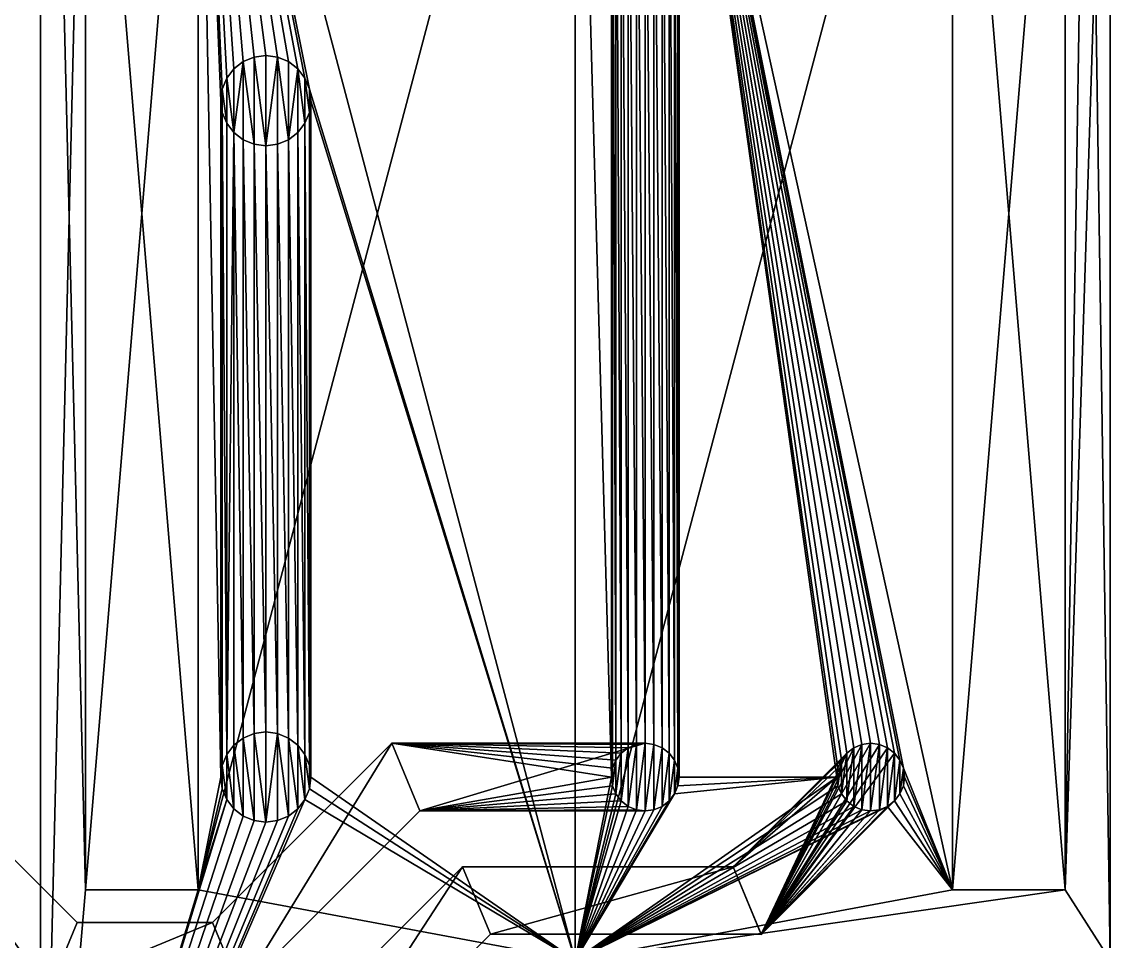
# Model space of a CAD drawing. Extents: x -35 to 47, y -20 to 85.
# Drawn here: x -0.82 to 47.45, y 0.84 to 41.63 of the extents above; entities that cross this region are included whole.
import ezdxf

# ---------------------------------------------------------------- set-up
doc = ezdxf.new("R2010")
doc.units = 0
doc.header["$MEASUREMENT"] = 0
doc.layers.add('STL2DXF', color=7, linetype='Continuous')

msp = doc.modelspace()

# ---------------------------------------------------------------- linework, layer by layer
at = {"layer": 'STL2DXF'}
for points in [[(0, 85.25), (0, -20), (-30, 85.25)], [(-30, 85.25), (0, -20), (-30, -20)], [(0, -20, 5), (0, 85.25, 5), (-15.013, 69.588, 5)], [(0, -20, 5), (2, 3.125, 5), (0, 85.25, 5)], [(2, 63.125, 5), (0, 85.25, 5), (2, 3.125, 5)], [(2, 63.125), (0, -20), (0, 85.25)], [(0, -20, 5), (-15.013, 69.588, 5), (-10.965, 32.081, 5)], [(23.725, 0, 5), (23.725, 66.25, 5), (7, 63.125, 5)], [(23.725, 66.25), (23.725, 0), (7, 3.125)], [(7, 63.125), (23.725, 66.25), (7, 3.125)], [(23.725, 0, 5), (25.325, 8.125, 5), (23.725, 66.25, 5)], [(25.325, 58.125, 5), (23.725, 66.25, 5), (25.325, 8.125, 5)], [(23.725, 66.25), (40.45, 63.125), (23.725, 0)], [(47.45, 0, 5), (46.45, 66.25, 5), (45.45, 3.125, 5)], [(46.45, 66.25, 5), (45.45, 63.125, 5), (45.45, 3.125, 5)], [(45.45, 63.125), (46.45, 66.25), (45.45, 3.125)], [(47.45, 65.25), (45.45, 3.125), (46.45, 66.25)], [(46.45, 66.25, 5), (47.45, 0, 5), (47.45, 65.25, 5)], [(47.45, 0), (45.45, 3.125), (47.45, 65.25)], [(47.45, 65.25), (47.45, 0, 5), (47.45, 0)], [(47.45, 0, 5), (47.45, 65.25), (47.45, 65.25, 5)], [(2, 3.125), (0, -20), (2, 63.125)], [(2, 63.125, 5), (7, 3.125, 5), (7, 63.125, 5)], [(7, 3.125, 5), (2, 63.125, 5), (2, 3.125, 5)], [(2, 3.125), (7, 63.125), (7, 3.125)], [(7, 63.125), (2, 3.125), (2, 63.125)], [(2, 63.125, 5), (2, 3.125), (2, 3.125, 5)], [(2, 3.125), (2, 63.125, 5), (2, 63.125)], [(2, 3.125), (2, 63.125, 5), (2, 3.125, 5)], [(2, 63.125, 5), (2, 3.125), (2, 63.125)], [(7, 63.125), (7, 3.125, 5), (7, 3.125)], [(7, 3.125, 5), (7, 63.125), (7, 63.125, 5)], [(7, 63.125, 5), (7, 3.125), (7, 3.125, 5)], [(7, 3.125), (7, 63.125, 5), (7, 63.125)], [(7, 3.125, 5), (8, 8.125, 5), (7, 63.125, 5)], [(23.725, 0, 5), (7, 63.125, 5), (11.932, 38.643, 5)], [(11.932, 38.643, 5), (7, 63.125, 5), (11.732, 39.125, 5)], [(11.732, 39.125, 5), (7, 63.125, 5), (11.414, 39.539, 5)], [(11.414, 39.539, 5), (7, 63.125, 5), (11, 39.857, 5)], [(11, 39.857, 5), (7, 63.125, 5), (10.518, 40.057, 5)], [(10.518, 40.057, 5), (7, 63.125, 5), (10, 40.125, 5)], [(10, 40.125, 5), (7, 63.125, 5), (9.482, 40.057, 5)], [(9.482, 40.057, 5), (7, 63.125, 5), (9, 39.857, 5)], [(9, 39.857, 5), (7, 63.125, 5), (8.586, 39.539, 5)], [(8.586, 39.539, 5), (7, 63.125, 5), (8.268, 39.125, 5)], [(8.268, 39.125, 5), (7, 63.125, 5), (8.068, 38.643, 5)], [(8.068, 38.643, 5), (7, 63.125, 5), (8, 38.125, 5)], [(8, 38.125, 5), (7, 63.125, 5), (8, 8.125, 5)], [(40.45, 3.125), (23.725, 0), (40.45, 63.125)], [(40.45, 63.125, 5), (28.274, 58.513, 5), (40.45, 3.125, 5)], [(40.45, 63.125, 5), (45.45, 3.125, 5), (45.45, 63.125, 5)], [(45.45, 3.125, 5), (40.45, 63.125, 5), (40.45, 3.125, 5)], [(40.45, 3.125), (45.45, 63.125), (45.45, 3.125)], [(45.45, 63.125), (40.45, 3.125), (40.45, 63.125)], [(40.45, 63.125, 5), (40.45, 3.125), (40.45, 3.125, 5)], [(40.45, 3.125), (40.45, 63.125, 5), (40.45, 63.125)], [(40.45, 3.125), (40.45, 63.125, 5), (40.45, 3.125, 5)], [(40.45, 63.125, 5), (40.45, 3.125), (40.45, 63.125)], [(45.45, 63.125), (45.45, 3.125, 5), (45.45, 3.125)], [(45.45, 3.125, 5), (45.45, 63.125), (45.45, 63.125, 5)], [(45.45, 63.125, 5), (45.45, 3.125), (45.45, 3.125, 5)], [(45.45, 3.125), (45.45, 63.125, 5), (45.45, 63.125)], [(40.45, 3.125, 5), (28.274, 58.513, 5), (38.274, 8.513, 5)], [(38.274, 8.513, 5), (28.274, 58.513, 5), (38.124, 8.875, 5)], [(38.124, 8.875, 5), (28.274, 58.513, 5), (37.886, 9.186, 5)], [(37.886, 9.186, 5), (28.274, 58.513, 5), (37.575, 9.424, 5)], [(37.575, 9.424, 5), (28.274, 58.513, 5), (37.213, 9.574, 5)], [(37.213, 9.574, 5), (28.274, 58.513, 5), (36.825, 9.625, 5)], [(36.825, 9.625, 5), (28.274, 58.513, 5), (36.437, 9.574, 5)], [(36.437, 9.574, 5), (28.274, 58.513, 5), (36.075, 9.424, 5)], [(36.075, 9.424, 5), (28.274, 58.513, 5), (35.764, 9.186, 5)], [(35.764, 9.186, 5), (28.274, 58.513, 5), (35.526, 8.875, 5)], [(35.526, 8.875, 5), (28.274, 58.513, 5), (35.376, 8.513, 5)], [(35.376, 8.513, 5), (28.274, 58.513, 5), (35.325, 8.125, 5)], [(35.325, 8.125, 5), (28.274, 58.513, 5), (28.325, 58.125, 5)], [(25.376, 8.513, 5), (25.376, 57.737, 5), (25.325, 58.125, 5)], [(25.376, 8.513, 5), (25.325, 58.125, 5), (25.325, 8.125, 5)], [(28.274, 57.737, 5), (28.325, 8.125, 5), (28.325, 58.125, 5)], [(28.325, 8.125, 5), (35.325, 8.125, 5), (28.325, 58.125, 5)], [(25.526, 8.875, 5), (25.526, 57.375, 5), (25.376, 57.737, 5)], [(25.526, 8.875, 5), (25.376, 57.737, 5), (25.376, 8.513, 5)], [(28.274, 8.513, 5), (28.274, 57.737, 5), (28.124, 57.375, 5)], [(28.325, 8.125, 5), (28.274, 57.737, 5), (28.274, 8.513, 5)], [(25.764, 9.186, 5), (25.764, 57.064, 5), (25.526, 57.375, 5)], [(25.764, 9.186, 5), (25.526, 57.375, 5), (25.526, 8.875, 5)], [(26.075, 9.424, 5), (26.075, 56.826, 5), (25.764, 57.064, 5)], [(26.075, 9.424, 5), (25.764, 57.064, 5), (25.764, 9.186, 5)], [(27.886, 9.186, 5), (27.886, 57.064, 5), (27.575, 56.826, 5)], [(28.124, 8.875, 5), (28.124, 57.375, 5), (27.886, 57.064, 5)], [(28.124, 8.875, 5), (27.886, 57.064, 5), (27.886, 9.186, 5)], [(28.274, 8.513, 5), (28.124, 57.375, 5), (28.124, 8.875, 5)], [(26.437, 9.574, 5), (26.437, 56.676, 5), (26.075, 56.826, 5)], [(26.437, 9.574, 5), (26.075, 56.826, 5), (26.075, 9.424, 5)], [(26.825, 9.625, 5), (26.825, 56.625, 5), (26.437, 56.676, 5)], [(26.825, 9.625, 5), (26.437, 56.676, 5), (26.437, 9.574, 5)], [(27.213, 9.574, 5), (27.213, 56.676, 5), (26.825, 56.625, 5)], [(27.213, 9.574, 5), (26.825, 56.625, 5), (26.825, 9.625, 5)], [(27.575, 9.424, 5), (27.575, 56.826, 5), (27.213, 56.676, 5)], [(27.575, 9.424, 5), (27.213, 56.676, 5), (27.213, 9.574, 5)], [(27.886, 9.186, 5), (27.575, 56.826, 5), (27.575, 9.424, 5)], [(10, 36.125, 3), (10, 40.125, 3), (9.482, 40.057, 3)], [(9.482, 40.057, 3), (10, 40.125, 5), (9.482, 40.057, 5)], [(10, 40.125, 5), (9.482, 40.057, 3), (10, 40.125, 3)], [(10, 36.125, 3), (10.518, 40.057, 3), (10, 40.125, 3)], [(10, 40.125, 3), (10.518, 40.057, 5), (10, 40.125, 5)], [(10.518, 40.057, 5), (10, 40.125, 3), (10.518, 40.057, 3)], [(9, 36.393, 3), (9, 39.857, 3), (8.586, 36.711, 3)], [(8.586, 36.711, 3), (9, 39.857, 3), (8.586, 39.539, 3)], [(8.586, 39.539, 3), (9, 39.857, 5), (8.586, 39.539, 5)], [(9, 39.857, 5), (8.586, 39.539, 3), (9, 39.857, 3)], [(9.482, 36.193, 3), (9.482, 40.057, 3), (9, 39.857, 3)], [(9, 39.857, 3), (9.482, 40.057, 5), (9, 39.857, 5)], [(9.482, 40.057, 5), (9, 39.857, 3), (9.482, 40.057, 3)], [(9.482, 36.193, 3), (9, 39.857, 3), (9, 36.393, 3)], [(10, 36.125, 3), (9.482, 40.057, 3), (9.482, 36.193, 3)], [(10.518, 36.193, 3), (10.518, 40.057, 3), (10, 36.125, 3)], [(11, 36.393, 3), (11, 39.857, 3), (10.518, 40.057, 3)], [(11, 36.393, 3), (10.518, 40.057, 3), (10.518, 36.193, 3)], [(10.518, 40.057, 3), (11, 39.857, 5), (10.518, 40.057, 5)], [(11, 39.857, 5), (10.518, 40.057, 3), (11, 39.857, 3)], [(11, 36.393, 3), (11.414, 39.539, 3), (11, 39.857, 3)], [(11, 39.857, 3), (11.414, 39.539, 5), (11, 39.857, 5)], [(11.414, 39.539, 5), (11, 39.857, 3), (11.414, 39.539, 3)], [(8.268, 37.125, 3), (8.268, 39.125, 3), (8.068, 38.643, 3)], [(8.268, 39.125, 3), (8.068, 38.643, 5), (8.068, 38.643, 3)], [(8.068, 38.643, 5), (8.268, 39.125, 3), (8.268, 39.125, 5)], [(8.586, 36.711, 3), (8.586, 39.539, 3), (8.268, 39.125, 3)], [(8.586, 39.539, 3), (8.268, 39.125, 5), (8.268, 39.125, 3)], [(8.268, 39.125, 5), (8.586, 39.539, 3), (8.586, 39.539, 5)], [(8.586, 36.711, 3), (8.268, 39.125, 3), (8.268, 37.125, 3)], [(11.414, 36.711, 3), (11.414, 39.539, 3), (11, 36.393, 3)], [(11.732, 37.125, 3), (11.732, 39.125, 3), (11.414, 39.539, 3)], [(11.732, 37.125, 3), (11.414, 39.539, 3), (11.414, 36.711, 3)], [(11.414, 39.539, 5), (11.732, 39.125, 3), (11.732, 39.125, 5)], [(11.732, 39.125, 3), (11.414, 39.539, 5), (11.414, 39.539, 3)], [(11.932, 37.607, 3), (11.932, 38.643, 3), (11.732, 39.125, 3)], [(11.932, 37.607, 3), (11.732, 39.125, 3), (11.732, 37.125, 3)], [(11.732, 39.125, 5), (11.932, 38.643, 3), (11.932, 38.643, 5)], [(11.932, 38.643, 3), (11.732, 39.125, 5), (11.732, 39.125, 3)], [(8.068, 37.607, 3), (8.068, 38.643, 3), (8, 38.125, 3)], [(8.068, 38.643, 3), (8, 38.125, 5), (8, 38.125, 3)], [(8, 38.125, 5), (8.068, 38.643, 3), (8.068, 38.643, 5)], [(8.268, 37.125, 3), (8.068, 38.643, 3), (8.068, 37.607, 3)], [(11.932, 38.643, 3), (11.932, 37.607, 3), (12, 38.125, 3)], [(11.932, 38.643, 5), (12, 38.125, 3), (12, 38.125, 5)], [(12, 38.125, 3), (11.932, 38.643, 5), (11.932, 38.643, 3)], [(23.725, 0, 5), (11.932, 38.643, 5), (12, 38.125, 5)], [(8, 38.125, 3), (8.068, 37.607, 5), (8.068, 37.607, 3)], [(8.068, 37.607, 5), (8, 38.125, 3), (8, 38.125, 5)], [(8.068, 8.643, 5), (8.068, 37.607, 5), (8, 38.125, 5)], [(8.068, 8.643, 5), (8, 38.125, 5), (8, 8.125, 5)], [(12, 38.125, 5), (11.932, 37.607, 3), (11.932, 37.607, 5)], [(11.932, 37.607, 3), (12, 38.125, 5), (12, 38.125, 3)], [(11.932, 37.607, 5), (12, 8.125, 5), (12, 38.125, 5)], [(12, 8.125, 5), (23.725, 0, 5), (12, 38.125, 5)], [(8.068, 37.607, 3), (8.268, 37.125, 5), (8.268, 37.125, 3)], [(8.268, 37.125, 5), (8.068, 37.607, 3), (8.068, 37.607, 5)], [(8.268, 9.125, 5), (8.268, 37.125, 5), (8.068, 37.607, 5)], [(8.268, 9.125, 5), (8.068, 37.607, 5), (8.068, 8.643, 5)], [(11.932, 37.607, 5), (11.732, 37.125, 3), (11.732, 37.125, 5)], [(11.732, 37.125, 3), (11.932, 37.607, 5), (11.932, 37.607, 3)], [(11.932, 8.643, 5), (11.932, 37.607, 5), (11.732, 37.125, 5)], [(12, 8.125, 5), (11.932, 37.607, 5), (11.932, 8.643, 5)], [(8.268, 37.125, 3), (8.586, 36.711, 5), (8.586, 36.711, 3)], [(8.586, 36.711, 5), (8.268, 37.125, 3), (8.268, 37.125, 5)], [(8.268, 9.125, 5), (8.586, 36.711, 5), (8.268, 37.125, 5)], [(8.586, 9.539, 5), (8.586, 36.711, 5), (8.268, 9.125, 5)], [(9, 36.393, 3), (8.586, 36.711, 5), (9, 36.393, 5)], [(8.586, 36.711, 5), (9, 36.393, 3), (8.586, 36.711, 3)], [(9, 9.857, 5), (9, 36.393, 5), (8.586, 36.711, 5)], [(9, 9.857, 5), (8.586, 36.711, 5), (8.586, 9.539, 5)], [(11.414, 36.711, 3), (11, 36.393, 5), (11.414, 36.711, 5)], [(11, 36.393, 5), (11.414, 36.711, 3), (11, 36.393, 3)], [(11.414, 9.539, 5), (11.414, 36.711, 5), (11, 36.393, 5)], [(11.732, 37.125, 5), (11.414, 36.711, 3), (11.414, 36.711, 5)], [(11.414, 36.711, 3), (11.732, 37.125, 5), (11.732, 37.125, 3)], [(11.732, 9.125, 5), (11.732, 37.125, 5), (11.414, 36.711, 5)], [(11.732, 9.125, 5), (11.414, 36.711, 5), (11.414, 9.539, 5)], [(11.932, 8.643, 5), (11.732, 37.125, 5), (11.732, 9.125, 5)], [(9.482, 36.193, 3), (9, 36.393, 5), (9.482, 36.193, 5)], [(9, 36.393, 5), (9.482, 36.193, 3), (9, 36.393, 3)], [(9.482, 10.057, 5), (9.482, 36.193, 5), (9, 36.393, 5)], [(9.482, 10.057, 5), (9, 36.393, 5), (9, 9.857, 5)], [(11, 36.393, 3), (10.518, 36.193, 5), (11, 36.393, 5)], [(10.518, 36.193, 5), (11, 36.393, 3), (10.518, 36.193, 3)], [(11, 9.857, 5), (11, 36.393, 5), (10.518, 36.193, 5)], [(11.414, 9.539, 5), (11, 36.393, 5), (11, 9.857, 5)], [(10, 36.125, 3), (9.482, 36.193, 5), (10, 36.125, 5)], [(9.482, 36.193, 5), (10, 36.125, 3), (9.482, 36.193, 3)], [(10, 10.125, 5), (10, 36.125, 5), (9.482, 36.193, 5)], [(10, 10.125, 5), (9.482, 36.193, 5), (9.482, 10.057, 5)], [(10.518, 36.193, 3), (10, 36.125, 5), (10.518, 36.193, 5)], [(10, 36.125, 5), (10.518, 36.193, 3), (10, 36.125, 3)], [(10.518, 10.057, 5), (10.518, 36.193, 5), (10, 36.125, 5)], [(10.518, 10.057, 5), (10, 36.125, 5), (10, 10.125, 5)], [(11, 9.857, 5), (10.518, 36.193, 5), (10.518, 10.057, 5)], [(-13.464, -2.3, 5), (0, -20, 5), (-10.965, 32.081, 5)], [(-10.965, 14.272, 1), (0.39, -1.325, 1), (-13.965, 13.03, 1)], [(-10.965, 14.272, 4), (0.39, -1.325, 4), (-13.965, 13.03, 4)], [(-10.965, 14.272, 4), (0.39, -1.325, 4), (-13.965, 13.03, 4)], [(-10.965, 14.272, 1), (0.39, -1.325, 1), (-13.965, 13.03, 1)], [(1.633, 1.675, 1), (0.39, -1.325, 1), (-10.965, 14.272, 1)], [(1.633, 1.675, 1), (-10.965, 14.272, 4), (1.633, 1.675, 4)], [(-10.965, 14.272, 4), (1.633, 1.675, 1), (-10.965, 14.272, 1)], [(1.633, 1.675, 4), (0.39, -1.325, 4), (-10.965, 14.272, 4)], [(-10.965, 14.272, 1), (1.633, 1.675, 4), (-10.965, 14.272, 4)], [(1.633, 1.675, 4), (-10.965, 14.272, 1), (1.633, 1.675, 1)], [(1.633, 1.675, 4), (0.39, -1.325, 4), (-10.965, 14.272, 4)], [(1.633, 1.675, 1), (0.39, -1.325, 1), (-10.965, 14.272, 1)], [(-13.965, 13.03, 1), (0.39, -1.325, 4), (-13.965, 13.03, 4)], [(0.39, -1.325, 4), (-13.965, 13.03, 1), (0.39, -1.325, 1)], [(0.39, -1.325, 1), (-13.965, 13.03, 4), (0.39, -1.325, 4)], [(-13.965, 13.03, 4), (0.39, -1.325, 1), (-13.965, 13.03, 1)], [(9, 6.393, 3), (9, 9.857, 3), (8.586, 9.539, 3)], [(8.586, 9.539, 3), (9, 9.857, 5), (8.586, 9.539, 5)], [(9, 9.857, 5), (8.586, 9.539, 3), (9, 9.857, 3)], [(9.482, 6.193, 3), (9.482, 10.057, 3), (9, 9.857, 3)], [(9, 9.857, 3), (9.482, 10.057, 5), (9, 9.857, 5)], [(9.482, 10.057, 5), (9, 9.857, 3), (9.482, 10.057, 3)], [(9.482, 6.193, 3), (9, 9.857, 3), (9, 6.393, 3)], [(10, 6.125, 3), (10, 10.125, 3), (9.482, 10.057, 3)], [(9.482, 10.057, 3), (10, 10.125, 5), (9.482, 10.057, 5)], [(10, 10.125, 5), (9.482, 10.057, 3), (10, 10.125, 3)], [(10, 6.125, 3), (9.482, 10.057, 3), (9.482, 6.193, 3)], [(10, 6.125, 3), (10.518, 10.057, 3), (10, 10.125, 3)], [(10, 10.125, 3), (10.518, 10.057, 5), (10, 10.125, 5)], [(10.518, 10.057, 5), (10, 10.125, 3), (10.518, 10.057, 3)], [(10.518, 6.193, 3), (10.518, 10.057, 3), (10, 6.125, 3)], [(11, 6.393, 3), (11, 9.857, 3), (10.518, 10.057, 3)], [(11, 6.393, 3), (10.518, 10.057, 3), (10.518, 6.193, 3)], [(10.518, 10.057, 3), (11, 9.857, 5), (10.518, 10.057, 5)], [(11, 9.857, 5), (10.518, 10.057, 3), (11, 9.857, 3)], [(11.414, 6.711, 3), (11.414, 9.539, 3), (11, 9.857, 3)], [(11.414, 6.711, 3), (11, 9.857, 3), (11, 6.393, 3)], [(11, 9.857, 3), (11.414, 9.539, 5), (11, 9.857, 5)], [(11.414, 9.539, 5), (11, 9.857, 3), (11.414, 9.539, 3)], [(15.582, 9.625, 1), (8.875, -1.325, 1), (7.633, 1.675, 1)], [(15.582, 9.625, 4), (7.633, 1.675, 1), (7.633, 1.675, 4)], [(7.633, 1.675, 1), (15.582, 9.625, 4), (15.582, 9.625, 1)], [(15.582, 9.625, 4), (8.875, -1.325, 4), (7.633, 1.675, 4)], [(7.633, 1.675, 1), (15.582, 9.625, 4), (7.633, 1.675, 4)], [(15.582, 9.625, 4), (7.633, 1.675, 1), (15.582, 9.625, 1)], [(15.582, 9.625, 4), (8.875, -1.325, 4), (7.633, 1.675, 4)], [(15.582, 9.625, 1), (8.875, -1.325, 1), (7.633, 1.675, 1)], [(8.586, 6.711, 3), (8.586, 9.539, 3), (8.268, 9.125, 3)], [(8.586, 9.539, 3), (8.268, 9.125, 5), (8.268, 9.125, 3)], [(8.268, 9.125, 5), (8.586, 9.539, 3), (8.586, 9.539, 5)], [(9, 6.393, 3), (8.586, 9.539, 3), (8.586, 6.711, 3)], [(15.582, 9.625, 1), (16.825, 6.625, 1), (8.875, -1.325, 1)], [(15.582, 9.625, 4), (16.825, 6.625, 4), (8.875, -1.325, 4)], [(15.582, 9.625, 4), (16.825, 6.625, 4), (8.875, -1.325, 4)], [(15.582, 9.625, 1), (16.825, 6.625, 1), (8.875, -1.325, 1)], [(11.732, 7.125, 3), (11.732, 9.125, 3), (11.414, 9.539, 3)], [(11.732, 7.125, 3), (11.414, 9.539, 3), (11.414, 6.711, 3)], [(11.414, 9.539, 5), (11.732, 9.125, 3), (11.732, 9.125, 5)], [(11.732, 9.125, 3), (11.414, 9.539, 5), (11.414, 9.539, 3)], [(26.825, 9.625, 1), (16.825, 6.625, 1), (15.582, 9.625, 1)], [(26.825, 9.625, 1), (15.582, 9.625, 4), (26.825, 9.625, 4)], [(15.582, 9.625, 4), (26.825, 9.625, 1), (15.582, 9.625, 1)], [(26.437, 9.574, 4), (15.582, 9.625, 4), (26.825, 9.625, 4)], [(15.582, 9.625, 4), (26.437, 9.574, 4), (26.075, 9.424, 4)], [(15.582, 9.625, 4), (26.075, 9.424, 4), (25.764, 9.186, 4)], [(15.582, 9.625, 4), (25.764, 9.186, 4), (25.526, 8.875, 4)], [(15.582, 9.625, 4), (25.526, 8.875, 4), (25.376, 8.513, 4)], [(15.582, 9.625, 4), (25.376, 8.513, 4), (25.325, 8.125, 4)], [(15.582, 9.625, 4), (25.325, 8.125, 4), (16.825, 6.625, 4)], [(15.582, 9.625, 4), (26.825, 9.625, 1), (26.825, 9.625, 4)], [(26.825, 9.625, 1), (15.582, 9.625, 4), (15.582, 9.625, 1)], [(26.437, 9.574, 4), (15.582, 9.625, 4), (26.825, 9.625, 4)], [(15.582, 9.625, 4), (26.437, 9.574, 4), (26.075, 9.424, 4)], [(15.582, 9.625, 4), (26.075, 9.424, 4), (25.764, 9.186, 4)], [(15.582, 9.625, 4), (25.764, 9.186, 4), (25.526, 8.875, 4)], [(15.582, 9.625, 4), (25.526, 8.875, 4), (25.376, 8.513, 4)], [(15.582, 9.625, 4), (25.376, 8.513, 4), (25.325, 8.125, 4)], [(15.582, 9.625, 4), (25.325, 8.125, 4), (16.825, 6.625, 4)], [(26.825, 9.625, 1), (16.825, 6.625, 1), (15.582, 9.625, 1)], [(26.825, 9.625, 1), (26.825, 6.625, 1), (16.825, 6.625, 1)], [(26.825, 9.625, 1), (26.825, 6.625, 1), (16.825, 6.625, 1)], [(25.764, 9.186, 5), (25.764, 7.064, 5), (25.526, 7.375, 5)], [(25.764, 9.186, 5), (25.526, 7.375, 5), (25.526, 8.875, 5)], [(25.764, 9.186, 5), (25.526, 8.875, 4), (25.526, 8.875, 5)], [(25.526, 8.875, 4), (25.764, 9.186, 5), (25.764, 9.186, 4)], [(25.764, 9.186, 4), (25.526, 8.875, 5), (25.526, 8.875, 4)], [(25.526, 8.875, 5), (25.764, 9.186, 4), (25.764, 9.186, 5)], [(26.075, 9.424, 5), (26.075, 6.826, 5), (25.764, 7.064, 5)], [(26.075, 9.424, 5), (25.764, 7.064, 5), (25.764, 9.186, 5)], [(26.075, 9.424, 4), (25.764, 9.186, 5), (26.075, 9.424, 5)], [(25.764, 9.186, 5), (26.075, 9.424, 4), (25.764, 9.186, 4)], [(25.764, 9.186, 4), (26.075, 9.424, 5), (25.764, 9.186, 5)], [(26.075, 9.424, 5), (25.764, 9.186, 4), (26.075, 9.424, 4)], [(26.437, 9.574, 5), (26.437, 6.676, 5), (26.075, 6.826, 5)], [(26.437, 9.574, 5), (26.075, 6.826, 5), (26.075, 9.424, 5)], [(26.437, 9.574, 4), (26.075, 9.424, 5), (26.437, 9.574, 5)], [(26.075, 9.424, 5), (26.437, 9.574, 4), (26.075, 9.424, 4)], [(26.075, 9.424, 4), (26.437, 9.574, 5), (26.075, 9.424, 5)], [(26.437, 9.574, 5), (26.075, 9.424, 4), (26.437, 9.574, 4)], [(26.825, 9.625, 5), (26.825, 6.625, 5), (26.437, 6.676, 5)], [(26.825, 9.625, 5), (26.437, 6.676, 5), (26.437, 9.574, 5)], [(26.825, 9.625, 5), (26.437, 9.574, 4), (26.437, 9.574, 5)], [(26.437, 9.574, 4), (26.825, 9.625, 5), (26.825, 9.625, 4)], [(26.437, 9.574, 4), (26.825, 9.625, 5), (26.437, 9.574, 5)], [(26.825, 9.625, 5), (26.437, 9.574, 4), (26.825, 9.625, 4)], [(27.213, 9.574, 5), (26.825, 6.625, 5), (26.825, 9.625, 5)], [(27.213, 9.574, 1), (26.825, 6.625, 1), (26.825, 9.625, 1)], [(27.213, 9.574, 1), (26.825, 9.625, 5), (27.213, 9.574, 5)], [(26.825, 9.625, 5), (27.213, 9.574, 1), (26.825, 9.625, 4)], [(26.825, 9.625, 4), (27.213, 9.574, 1), (26.825, 9.625, 1)], [(26.825, 9.625, 4), (27.213, 9.574, 5), (26.825, 9.625, 5)], [(27.213, 9.574, 5), (26.825, 9.625, 4), (27.213, 9.574, 1)], [(27.213, 9.574, 1), (26.825, 9.625, 4), (26.825, 9.625, 1)], [(27.213, 9.574, 1), (26.825, 6.625, 1), (26.825, 9.625, 1)], [(27.213, 9.574, 5), (27.213, 6.676, 5), (26.825, 6.625, 5)], [(27.213, 9.574, 1), (27.213, 6.676, 1), (26.825, 6.625, 1)], [(27.213, 9.574, 1), (27.213, 6.676, 1), (26.825, 6.625, 1)], [(27.575, 9.424, 5), (27.213, 6.676, 5), (27.213, 9.574, 5)], [(27.575, 9.424, 1), (27.213, 6.676, 1), (27.213, 9.574, 1)], [(27.575, 9.424, 5), (27.213, 9.574, 1), (27.213, 9.574, 5)], [(27.213, 9.574, 1), (27.575, 9.424, 5), (27.575, 9.424, 1)], [(27.213, 9.574, 1), (27.575, 9.424, 5), (27.213, 9.574, 5)], [(27.575, 9.424, 5), (27.213, 9.574, 1), (27.575, 9.424, 1)], [(27.575, 9.424, 1), (27.213, 6.676, 1), (27.213, 9.574, 1)], [(27.575, 9.424, 5), (27.575, 6.826, 5), (27.213, 6.676, 5)], [(27.575, 9.424, 1), (27.575, 6.826, 1), (27.213, 6.676, 1)], [(27.575, 9.424, 1), (27.575, 6.826, 1), (27.213, 6.676, 1)], [(27.886, 9.186, 5), (27.575, 6.826, 5), (27.575, 9.424, 5)], [(27.886, 9.186, 1), (27.575, 6.826, 1), (27.575, 9.424, 1)], [(27.886, 9.186, 1), (27.575, 9.424, 5), (27.886, 9.186, 5)], [(27.575, 9.424, 5), (27.886, 9.186, 1), (27.575, 9.424, 1)], [(27.575, 9.424, 1), (27.886, 9.186, 5), (27.575, 9.424, 5)], [(27.886, 9.186, 5), (27.575, 9.424, 1), (27.886, 9.186, 1)], [(27.886, 9.186, 1), (27.575, 6.826, 1), (27.575, 9.424, 1)], [(27.886, 9.186, 5), (27.886, 7.064, 5), (27.575, 6.826, 5)], [(27.886, 9.186, 1), (27.886, 7.064, 1), (27.575, 6.826, 1)], [(27.886, 9.186, 1), (27.886, 7.064, 1), (27.575, 6.826, 1)], [(28.124, 8.875, 5), (27.886, 7.064, 5), (27.886, 9.186, 5)], [(28.124, 8.875, 1), (27.886, 7.064, 1), (27.886, 9.186, 1)], [(27.886, 9.186, 1), (28.124, 8.875, 5), (28.124, 8.875, 1)], [(28.124, 8.875, 5), (27.886, 9.186, 1), (27.886, 9.186, 5)], [(28.124, 8.875, 5), (27.886, 9.186, 1), (28.124, 8.875, 1)], [(27.886, 9.186, 1), (28.124, 8.875, 5), (27.886, 9.186, 5)], [(28.124, 8.875, 1), (27.886, 7.064, 1), (27.886, 9.186, 1)], [(35.764, 9.186, 4), (30.729, 4.15, 1), (30.729, 4.15, 4)], [(30.729, 4.15, 1), (35.764, 9.186, 4), (35.764, 9.186, 1)], [(30.729, 4.15, 4), (35.526, 8.875, 4), (35.764, 9.186, 4)], [(35.764, 9.186, 1), (31.966, 1.145, 1), (30.729, 4.15, 1)], [(30.729, 4.15, 1), (35.764, 9.186, 4), (30.729, 4.15, 4)], [(35.764, 9.186, 4), (30.729, 4.15, 1), (35.764, 9.186, 1)], [(35.764, 9.186, 1), (31.966, 1.145, 1), (30.729, 4.15, 1)], [(30.729, 4.15, 4), (35.526, 8.875, 4), (35.764, 9.186, 4)], [(37.213, 9.574, 1), (31.966, 1.145, 1), (36.825, 9.625, 1)], [(36.825, 9.625, 1), (31.966, 1.145, 1), (36.437, 9.574, 1)], [(37.213, 9.574, 1), (31.966, 1.145, 1), (36.825, 9.625, 1)], [(36.825, 9.625, 1), (31.966, 1.145, 1), (36.437, 9.574, 1)], [(37.575, 9.424, 1), (31.966, 1.145, 1), (37.213, 9.574, 1)], [(36.437, 9.574, 1), (31.966, 1.145, 1), (36.075, 9.424, 1)], [(37.575, 9.424, 1), (31.966, 1.145, 1), (37.213, 9.574, 1)], [(36.437, 9.574, 1), (31.966, 1.145, 1), (36.075, 9.424, 1)], [(37.886, 9.186, 1), (31.966, 1.145, 1), (37.575, 9.424, 1)], [(36.075, 9.424, 1), (31.966, 1.145, 1), (35.764, 9.186, 1)], [(37.886, 9.186, 1), (31.966, 1.145, 1), (37.575, 9.424, 1)], [(36.075, 9.424, 1), (31.966, 1.145, 1), (35.764, 9.186, 1)], [(37.886, 9.186, 1), (37.886, 7.064, 1), (31.966, 1.145, 1)], [(37.886, 9.186, 1), (37.886, 7.064, 1), (31.966, 1.145, 1)], [(35.764, 9.186, 5), (35.764, 7.064, 5), (35.526, 7.375, 5)], [(35.764, 9.186, 5), (35.526, 7.375, 5), (35.526, 8.875, 5)], [(35.764, 9.186, 5), (35.526, 8.875, 4), (35.526, 8.875, 5)], [(35.526, 8.875, 4), (35.764, 9.186, 5), (35.764, 9.186, 4)], [(35.764, 9.186, 4), (35.526, 8.875, 5), (35.526, 8.875, 4)], [(35.526, 8.875, 5), (35.764, 9.186, 4), (35.764, 9.186, 5)], [(36.075, 9.424, 5), (36.075, 6.826, 5), (35.764, 7.064, 5)], [(36.075, 9.424, 5), (35.764, 7.064, 5), (35.764, 9.186, 5)], [(36.075, 9.424, 1), (35.764, 9.186, 5), (36.075, 9.424, 5)], [(35.764, 9.186, 5), (36.075, 9.424, 1), (35.764, 9.186, 4)], [(35.764, 9.186, 4), (36.075, 9.424, 1), (35.764, 9.186, 1)], [(35.764, 9.186, 4), (36.075, 9.424, 5), (35.764, 9.186, 5)], [(36.075, 9.424, 5), (35.764, 9.186, 4), (36.075, 9.424, 1)], [(36.075, 9.424, 1), (35.764, 9.186, 4), (35.764, 9.186, 1)], [(36.437, 9.574, 5), (36.437, 6.676, 5), (36.075, 6.826, 5)], [(36.437, 9.574, 5), (36.075, 6.826, 5), (36.075, 9.424, 5)], [(36.437, 9.574, 5), (36.075, 9.424, 1), (36.075, 9.424, 5)], [(36.075, 9.424, 1), (36.437, 9.574, 5), (36.437, 9.574, 1)], [(36.075, 9.424, 1), (36.437, 9.574, 5), (36.075, 9.424, 5)], [(36.437, 9.574, 5), (36.075, 9.424, 1), (36.437, 9.574, 1)], [(36.825, 9.625, 5), (36.825, 6.625, 5), (36.437, 6.676, 5)], [(36.825, 9.625, 5), (36.437, 6.676, 5), (36.437, 9.574, 5)], [(36.825, 9.625, 1), (36.437, 9.574, 5), (36.825, 9.625, 5)], [(36.437, 9.574, 5), (36.825, 9.625, 1), (36.437, 9.574, 1)], [(36.437, 9.574, 1), (36.825, 9.625, 5), (36.437, 9.574, 5)], [(36.825, 9.625, 5), (36.437, 9.574, 1), (36.825, 9.625, 1)], [(37.213, 9.574, 5), (36.825, 6.625, 5), (36.825, 9.625, 5)], [(37.213, 9.574, 5), (36.825, 9.625, 1), (36.825, 9.625, 5)], [(36.825, 9.625, 1), (37.213, 9.574, 5), (37.213, 9.574, 1)], [(36.825, 9.625, 1), (37.213, 9.574, 5), (36.825, 9.625, 5)], [(37.213, 9.574, 5), (36.825, 9.625, 1), (37.213, 9.574, 1)], [(37.213, 9.574, 5), (37.213, 6.676, 5), (36.825, 6.625, 5)], [(37.575, 9.424, 5), (37.213, 6.676, 5), (37.213, 9.574, 5)], [(37.575, 9.424, 1), (37.213, 9.574, 5), (37.575, 9.424, 5)], [(37.213, 9.574, 5), (37.575, 9.424, 1), (37.213, 9.574, 1)], [(37.213, 9.574, 1), (37.575, 9.424, 5), (37.213, 9.574, 5)], [(37.575, 9.424, 5), (37.213, 9.574, 1), (37.575, 9.424, 1)], [(37.575, 9.424, 5), (37.575, 6.826, 5), (37.213, 6.676, 5)], [(37.886, 9.186, 5), (37.575, 6.826, 5), (37.575, 9.424, 5)], [(37.886, 9.186, 5), (37.575, 9.424, 1), (37.575, 9.424, 5)], [(37.575, 9.424, 1), (37.886, 9.186, 5), (37.886, 9.186, 1)], [(37.575, 9.424, 1), (37.886, 9.186, 5), (37.575, 9.424, 5)], [(37.886, 9.186, 5), (37.575, 9.424, 1), (37.886, 9.186, 1)], [(37.886, 9.186, 5), (37.886, 7.064, 5), (37.575, 6.826, 5)], [(38.124, 8.875, 5), (37.886, 7.064, 5), (37.886, 9.186, 5)], [(37.886, 9.186, 1), (38.124, 8.875, 5), (38.124, 8.875, 1)], [(38.124, 8.875, 5), (37.886, 9.186, 1), (37.886, 9.186, 5)], [(38.124, 8.875, 1), (37.886, 7.064, 1), (37.886, 9.186, 1)], [(38.124, 8.875, 5), (37.886, 9.186, 1), (38.124, 8.875, 1)], [(37.886, 9.186, 1), (38.124, 8.875, 5), (37.886, 9.186, 5)], [(38.124, 8.875, 1), (37.886, 7.064, 1), (37.886, 9.186, 1)], [(8.268, 7.125, 3), (8.268, 9.125, 3), (8.068, 8.643, 3)], [(8.268, 9.125, 3), (8.068, 8.643, 5), (8.068, 8.643, 3)], [(8.068, 8.643, 5), (8.268, 9.125, 3), (8.268, 9.125, 5)], [(8.586, 6.711, 3), (8.268, 9.125, 3), (8.268, 7.125, 3)], [(11.932, 7.607, 3), (11.932, 8.643, 3), (11.732, 9.125, 3)], [(11.932, 7.607, 3), (11.732, 9.125, 3), (11.732, 7.125, 3)], [(11.732, 9.125, 5), (11.932, 8.643, 3), (11.932, 8.643, 5)], [(11.932, 8.643, 3), (11.732, 9.125, 5), (11.732, 9.125, 3)], [(25.526, 8.875, 5), (25.526, 7.375, 5), (25.376, 7.737, 5)], [(25.526, 8.875, 5), (25.376, 7.737, 5), (25.376, 8.513, 5)], [(25.526, 8.875, 5), (25.376, 8.513, 4), (25.376, 8.513, 5)], [(25.376, 8.513, 4), (25.526, 8.875, 5), (25.526, 8.875, 4)], [(25.526, 8.875, 4), (25.376, 8.513, 5), (25.376, 8.513, 4)], [(25.376, 8.513, 5), (25.526, 8.875, 4), (25.526, 8.875, 5)], [(28.124, 8.875, 5), (28.124, 7.375, 5), (27.886, 7.064, 5)], [(28.124, 8.875, 1), (28.124, 7.375, 1), (27.886, 7.064, 1)], [(28.124, 8.875, 1), (28.124, 7.375, 1), (27.886, 7.064, 1)], [(28.274, 8.513, 5), (28.124, 7.375, 5), (28.124, 8.875, 5)], [(28.274, 8.513, 1), (28.124, 7.375, 1), (28.124, 8.875, 1)], [(28.124, 8.875, 1), (28.274, 8.513, 5), (28.274, 8.513, 1)], [(28.274, 8.513, 5), (28.124, 8.875, 1), (28.124, 8.875, 5)], [(28.274, 8.513, 5), (28.124, 8.875, 1), (28.274, 8.513, 1)], [(28.124, 8.875, 1), (28.274, 8.513, 5), (28.124, 8.875, 5)], [(28.274, 8.513, 1), (28.124, 7.375, 1), (28.124, 8.875, 1)], [(35.526, 8.875, 4), (30.729, 4.15, 4), (35.376, 8.513, 4)], [(35.526, 8.875, 4), (30.729, 4.15, 4), (35.376, 8.513, 4)], [(35.526, 8.875, 5), (35.526, 7.375, 5), (35.376, 7.737, 5)], [(35.526, 8.875, 5), (35.376, 7.737, 5), (35.376, 8.513, 5)], [(35.526, 8.875, 5), (35.376, 8.513, 4), (35.376, 8.513, 5)], [(35.376, 8.513, 4), (35.526, 8.875, 5), (35.526, 8.875, 4)], [(35.526, 8.875, 4), (35.376, 8.513, 5), (35.376, 8.513, 4)], [(35.376, 8.513, 5), (35.526, 8.875, 4), (35.526, 8.875, 5)], [(38.124, 8.875, 5), (38.124, 7.375, 5), (37.886, 7.064, 5)], [(38.124, 8.875, 1), (38.124, 7.375, 1), (37.886, 7.064, 1)], [(38.124, 8.875, 1), (38.124, 7.375, 1), (37.886, 7.064, 1)], [(38.274, 8.513, 5), (38.124, 7.375, 5), (38.124, 8.875, 5)], [(38.124, 8.875, 1), (38.274, 8.513, 5), (38.274, 8.513, 1)], [(38.274, 8.513, 5), (38.124, 8.875, 1), (38.124, 8.875, 5)], [(38.274, 8.513, 1), (38.124, 7.375, 1), (38.124, 8.875, 1)], [(38.274, 8.513, 5), (38.124, 8.875, 1), (38.274, 8.513, 1)], [(38.124, 8.875, 1), (38.274, 8.513, 5), (38.124, 8.875, 5)], [(38.274, 8.513, 1), (38.124, 7.375, 1), (38.124, 8.875, 1)], [(8.068, 7.607, 3), (8.068, 8.643, 3), (8, 8.125, 3)], [(8.068, 8.643, 3), (8, 8.125, 5), (8, 8.125, 3)], [(8, 8.125, 5), (8.068, 8.643, 3), (8.068, 8.643, 5)], [(8.268, 7.125, 3), (8.068, 8.643, 3), (8.068, 7.607, 3)], [(11.932, 8.643, 3), (11.932, 7.607, 3), (12, 8.125, 3)], [(11.932, 8.643, 5), (12, 8.125, 3), (12, 8.125, 5)], [(12, 8.125, 3), (11.932, 8.643, 5), (11.932, 8.643, 3)], [(25.376, 8.513, 5), (25.376, 7.737, 5), (25.325, 8.125, 5)], [(25.376, 8.513, 5), (25.325, 8.125, 4), (25.325, 8.125, 5)], [(25.325, 8.125, 4), (25.376, 8.513, 5), (25.376, 8.513, 4)], [(25.376, 8.513, 4), (25.325, 8.125, 5), (25.325, 8.125, 4)], [(25.325, 8.125, 5), (25.376, 8.513, 4), (25.376, 8.513, 5)], [(28.274, 8.513, 5), (28.274, 7.737, 5), (28.124, 7.375, 5)], [(28.274, 8.513, 1), (28.274, 7.737, 1), (28.124, 7.375, 1)], [(28.274, 8.513, 1), (28.274, 7.737, 1), (28.124, 7.375, 1)], [(28.274, 7.737, 5), (28.274, 8.513, 5), (28.325, 8.125, 5)], [(28.274, 7.737, 1), (28.274, 8.513, 1), (28.325, 8.125, 1)], [(28.274, 8.513, 1), (28.325, 8.125, 5), (28.325, 8.125, 1)], [(28.325, 8.125, 5), (28.274, 8.513, 1), (28.274, 8.513, 5)], [(28.325, 8.125, 5), (28.274, 8.513, 1), (28.325, 8.125, 1)], [(28.274, 8.513, 1), (28.325, 8.125, 5), (28.274, 8.513, 5)], [(28.274, 7.737, 1), (28.274, 8.513, 1), (28.325, 8.125, 1)], [(35.376, 8.513, 4), (30.729, 4.15, 4), (35.325, 8.125, 4)], [(35.376, 8.513, 4), (30.729, 4.15, 4), (35.325, 8.125, 4)], [(35.376, 8.513, 5), (35.376, 7.737, 5), (35.325, 8.125, 5)], [(35.376, 8.513, 5), (35.325, 8.125, 4), (35.325, 8.125, 5)], [(35.325, 8.125, 4), (35.376, 8.513, 5), (35.376, 8.513, 4)], [(35.376, 8.513, 4), (35.325, 8.125, 5), (35.325, 8.125, 4)], [(35.325, 8.125, 5), (35.376, 8.513, 4), (35.376, 8.513, 5)], [(38.274, 8.513, 5), (38.274, 7.737, 5), (38.124, 7.375, 5)], [(38.274, 8.513, 1), (38.274, 7.737, 1), (38.124, 7.375, 1)], [(38.274, 8.513, 1), (38.274, 7.737, 1), (38.124, 7.375, 1)], [(38.274, 7.737, 5), (38.274, 8.513, 5), (38.325, 8.125, 5)], [(38.274, 8.513, 1), (38.325, 8.125, 5), (38.325, 8.125, 1)], [(38.325, 8.125, 5), (38.274, 8.513, 1), (38.274, 8.513, 5)], [(38.274, 7.737, 1), (38.274, 8.513, 1), (38.325, 8.125, 1)], [(38.325, 8.125, 5), (38.274, 8.513, 1), (38.325, 8.125, 1)], [(38.274, 8.513, 1), (38.325, 8.125, 5), (38.274, 8.513, 5)], [(40.45, 3.125, 5), (38.274, 8.513, 5), (38.325, 8.125, 5)], [(38.274, 7.737, 1), (38.274, 8.513, 1), (38.325, 8.125, 1)], [(7, 3.125, 5), (8.068, 7.607, 5), (8, 8.125, 5)], [(8, 8.125, 3), (8.068, 7.607, 5), (8.068, 7.607, 3)], [(8.068, 7.607, 5), (8, 8.125, 3), (8, 8.125, 5)], [(12, 8.125, 5), (11.932, 7.607, 3), (11.932, 7.607, 5)], [(11.932, 7.607, 3), (12, 8.125, 5), (12, 8.125, 3)], [(11.932, 7.607, 5), (23.725, 0, 5), (12, 8.125, 5)], [(25.376, 7.737, 4), (16.825, 6.625, 4), (25.325, 8.125, 4)], [(25.376, 7.737, 4), (16.825, 6.625, 4), (25.325, 8.125, 4)], [(25.526, 7.375, 4), (16.825, 6.625, 4), (25.376, 7.737, 4)], [(25.526, 7.375, 4), (16.825, 6.625, 4), (25.376, 7.737, 4)], [(23.725, 0, 5), (35.376, 7.737, 5), (35.325, 8.125, 5)], [(23.725, 0, 5), (35.325, 8.125, 5), (28.124, 7.375, 5)], [(23.725, 0, 5), (25.376, 7.737, 5), (25.325, 8.125, 5)], [(23.725, 0, 5), (35.526, 7.375, 5), (35.376, 7.737, 5)], [(23.725, 0, 5), (25.526, 7.375, 5), (25.376, 7.737, 5)], [(25.325, 8.125, 5), (25.376, 7.737, 4), (25.376, 7.737, 5)], [(25.376, 7.737, 4), (25.325, 8.125, 5), (25.325, 8.125, 4)], [(25.325, 8.125, 4), (25.376, 7.737, 5), (25.376, 7.737, 4)], [(25.376, 7.737, 5), (25.325, 8.125, 4), (25.325, 8.125, 5)], [(25.376, 7.737, 5), (25.526, 7.375, 4), (25.526, 7.375, 5)], [(25.526, 7.375, 4), (25.376, 7.737, 5), (25.376, 7.737, 4)], [(25.376, 7.737, 4), (25.526, 7.375, 5), (25.526, 7.375, 4)], [(25.526, 7.375, 5), (25.376, 7.737, 4), (25.376, 7.737, 5)], [(28.124, 7.375, 5), (35.325, 8.125, 5), (28.274, 7.737, 5)], [(28.274, 7.737, 1), (28.124, 7.375, 5), (28.124, 7.375, 1)], [(28.124, 7.375, 5), (28.274, 7.737, 1), (28.274, 7.737, 5)], [(28.124, 7.375, 5), (28.274, 7.737, 1), (28.124, 7.375, 1)], [(28.274, 7.737, 1), (28.124, 7.375, 5), (28.274, 7.737, 5)], [(28.325, 8.125, 1), (28.274, 7.737, 5), (28.274, 7.737, 1)], [(28.274, 7.737, 5), (28.325, 8.125, 1), (28.325, 8.125, 5)], [(28.274, 7.737, 5), (28.325, 8.125, 1), (28.274, 7.737, 1)], [(28.325, 8.125, 1), (28.274, 7.737, 5), (28.325, 8.125, 5)], [(28.274, 7.737, 5), (35.325, 8.125, 5), (28.325, 8.125, 5)], [(35.325, 8.125, 4), (30.729, 4.15, 4), (31.966, 1.15, 4)], [(35.325, 8.125, 4), (30.729, 4.15, 4), (31.966, 1.145, 4)], [(31.966, 1.15, 4), (35.376, 7.737, 4), (35.325, 8.125, 4)], [(31.966, 1.145, 4), (35.376, 7.737, 4), (35.325, 8.125, 4)], [(31.966, 1.15, 4), (35.526, 7.375, 4), (35.376, 7.737, 4)], [(31.966, 1.145, 4), (35.526, 7.375, 4), (35.376, 7.737, 4)], [(35.325, 8.125, 5), (35.376, 7.737, 4), (35.376, 7.737, 5)], [(35.376, 7.737, 4), (35.325, 8.125, 5), (35.325, 8.125, 4)], [(35.325, 8.125, 4), (35.376, 7.737, 5), (35.376, 7.737, 4)], [(35.376, 7.737, 5), (35.325, 8.125, 4), (35.325, 8.125, 5)], [(35.376, 7.737, 5), (35.526, 7.375, 4), (35.526, 7.375, 5)], [(35.526, 7.375, 4), (35.376, 7.737, 5), (35.376, 7.737, 4)], [(35.376, 7.737, 4), (35.526, 7.375, 5), (35.526, 7.375, 4)], [(35.526, 7.375, 5), (35.376, 7.737, 4), (35.376, 7.737, 5)], [(38.274, 7.737, 1), (38.124, 7.375, 5), (38.124, 7.375, 1)], [(38.124, 7.375, 5), (38.274, 7.737, 1), (38.274, 7.737, 5)], [(38.124, 7.375, 5), (38.274, 7.737, 1), (38.124, 7.375, 1)], [(38.274, 7.737, 1), (38.124, 7.375, 5), (38.274, 7.737, 5)], [(38.124, 7.375, 5), (40.45, 3.125, 5), (38.274, 7.737, 5)], [(38.325, 8.125, 1), (38.274, 7.737, 5), (38.274, 7.737, 1)], [(38.274, 7.737, 5), (38.325, 8.125, 1), (38.325, 8.125, 5)], [(38.274, 7.737, 5), (38.325, 8.125, 1), (38.274, 7.737, 1)], [(38.325, 8.125, 1), (38.274, 7.737, 5), (38.325, 8.125, 5)], [(38.274, 7.737, 5), (40.45, 3.125, 5), (38.325, 8.125, 5)], [(7, 3.125, 5), (8.268, 7.125, 5), (8.068, 7.607, 5)], [(8.068, 7.607, 3), (8.268, 7.125, 5), (8.268, 7.125, 3)], [(8.268, 7.125, 5), (8.068, 7.607, 3), (8.068, 7.607, 5)], [(11.932, 7.607, 5), (11.732, 7.125, 3), (11.732, 7.125, 5)], [(11.732, 7.125, 3), (11.932, 7.607, 5), (11.932, 7.607, 3)], [(11.732, 7.125, 5), (23.725, 0, 5), (11.932, 7.607, 5)], [(25.764, 7.064, 4), (16.825, 6.625, 4), (25.526, 7.375, 4)], [(25.764, 7.064, 4), (16.825, 6.625, 4), (25.526, 7.375, 4)], [(23.725, 0, 5), (35.764, 7.064, 5), (35.526, 7.375, 5)], [(23.725, 0, 5), (28.124, 7.375, 5), (27.886, 7.064, 5)], [(23.725, 0, 5), (25.764, 7.064, 5), (25.526, 7.375, 5)], [(25.526, 7.375, 5), (25.764, 7.064, 4), (25.764, 7.064, 5)], [(25.764, 7.064, 4), (25.526, 7.375, 5), (25.526, 7.375, 4)], [(25.526, 7.375, 4), (25.764, 7.064, 5), (25.764, 7.064, 4)], [(25.764, 7.064, 5), (25.526, 7.375, 4), (25.526, 7.375, 5)], [(28.124, 7.375, 1), (27.886, 7.064, 5), (27.886, 7.064, 1)], [(27.886, 7.064, 5), (28.124, 7.375, 1), (28.124, 7.375, 5)], [(27.886, 7.064, 5), (28.124, 7.375, 1), (27.886, 7.064, 1)], [(28.124, 7.375, 1), (27.886, 7.064, 5), (28.124, 7.375, 5)], [(31.966, 1.15, 4), (35.764, 7.064, 4), (35.526, 7.375, 4)], [(31.966, 1.145, 4), (35.764, 7.064, 4), (35.526, 7.375, 4)], [(35.526, 7.375, 5), (35.764, 7.064, 4), (35.764, 7.064, 5)], [(35.764, 7.064, 4), (35.526, 7.375, 5), (35.526, 7.375, 4)], [(35.526, 7.375, 4), (35.764, 7.064, 5), (35.764, 7.064, 4)], [(35.764, 7.064, 5), (35.526, 7.375, 4), (35.526, 7.375, 5)], [(38.124, 7.375, 1), (37.886, 7.064, 4), (37.886, 7.064, 1)], [(37.886, 7.064, 4), (38.124, 7.375, 5), (37.886, 7.064, 5)], [(38.124, 7.375, 5), (37.886, 7.064, 4), (38.124, 7.375, 1)], [(38.124, 7.375, 5), (37.886, 7.064, 4), (37.886, 7.064, 5)], [(37.886, 7.064, 4), (38.124, 7.375, 5), (38.124, 7.375, 1)], [(38.124, 7.375, 1), (37.886, 7.064, 1), (37.886, 7.064, 4)], [(37.886, 7.064, 5), (40.45, 3.125, 5), (38.124, 7.375, 5)], [(23.725, 0, 5), (11.732, 7.125, 5), (0, -20, 5)], [(0, -20, 5), (11.732, 7.125, 5), (11.414, 6.711, 5)], [(0, -20, 5), (8.586, 6.711, 5), (8.268, 7.125, 5)], [(0, -20, 5), (8.268, 7.125, 5), (7, 3.125, 5)], [(8.268, 7.125, 3), (8.586, 6.711, 5), (8.586, 6.711, 3)], [(8.586, 6.711, 5), (8.268, 7.125, 3), (8.268, 7.125, 5)], [(11.732, 7.125, 5), (11.414, 6.711, 3), (11.414, 6.711, 5)], [(11.414, 6.711, 3), (11.732, 7.125, 5), (11.732, 7.125, 3)], [(26.075, 6.826, 4), (16.825, 6.625, 4), (25.764, 7.064, 4)], [(26.075, 6.826, 4), (16.825, 6.625, 4), (25.764, 7.064, 4)], [(26.437, 6.676, 4), (16.825, 6.625, 4), (26.075, 6.826, 4)], [(26.437, 6.676, 4), (16.825, 6.625, 4), (26.075, 6.826, 4)], [(23.725, 0, 5), (36.075, 6.826, 5), (35.764, 7.064, 5)], [(23.725, 0, 5), (27.886, 7.064, 5), (27.575, 6.826, 5)], [(23.725, 0, 5), (26.075, 6.826, 5), (25.764, 7.064, 5)], [(23.725, 0, 5), (40.45, 3.125, 5), (37.575, 6.826, 5)], [(23.725, 0, 5), (37.575, 6.826, 5), (37.213, 6.676, 5)], [(23.725, 0, 5), (36.437, 6.676, 5), (36.075, 6.826, 5)], [(23.725, 0, 5), (27.575, 6.826, 5), (27.213, 6.676, 5)], [(23.725, 0, 5), (26.437, 6.676, 5), (26.075, 6.826, 5)], [(25.764, 7.064, 4), (26.075, 6.826, 5), (25.764, 7.064, 5)], [(26.075, 6.826, 5), (25.764, 7.064, 4), (26.075, 6.826, 4)], [(26.075, 6.826, 4), (25.764, 7.064, 5), (26.075, 6.826, 5)], [(25.764, 7.064, 5), (26.075, 6.826, 4), (25.764, 7.064, 4)], [(26.075, 6.826, 5), (26.437, 6.676, 4), (26.437, 6.676, 5)], [(26.437, 6.676, 4), (26.075, 6.826, 5), (26.075, 6.826, 4)], [(26.437, 6.676, 4), (26.075, 6.826, 5), (26.437, 6.676, 5)], [(26.075, 6.826, 5), (26.437, 6.676, 4), (26.075, 6.826, 4)], [(27.213, 6.676, 1), (27.575, 6.826, 5), (27.213, 6.676, 5)], [(27.575, 6.826, 5), (27.213, 6.676, 1), (27.575, 6.826, 1)], [(27.575, 6.826, 1), (27.213, 6.676, 5), (27.575, 6.826, 5)], [(27.213, 6.676, 5), (27.575, 6.826, 1), (27.213, 6.676, 1)], [(27.575, 6.826, 5), (27.886, 7.064, 1), (27.886, 7.064, 5)], [(27.886, 7.064, 1), (27.575, 6.826, 5), (27.575, 6.826, 1)], [(27.886, 7.064, 1), (27.575, 6.826, 5), (27.886, 7.064, 5)], [(27.575, 6.826, 5), (27.886, 7.064, 1), (27.575, 6.826, 1)], [(31.966, 1.145, 2), (37.886, 7.064, 4), (31.966, 1.15, 4)], [(37.886, 7.064, 4), (31.966, 1.145, 2), (37.886, 7.064, 1)], [(37.886, 7.064, 1), (31.966, 1.145, 2), (31.966, 1.145, 1)], [(37.575, 6.826, 4), (31.966, 1.15, 4), (37.886, 7.064, 4)], [(31.966, 1.15, 4), (36.075, 6.826, 4), (35.764, 7.064, 4)], [(37.886, 7.064, 1), (31.966, 1.145, 4), (37.886, 7.064, 4)], [(31.966, 1.145, 4), (37.886, 7.064, 1), (31.966, 1.145, 1)], [(37.575, 6.826, 4), (31.966, 1.145, 4), (37.886, 7.064, 4)], [(31.966, 1.145, 4), (36.075, 6.826, 4), (35.764, 7.064, 4)], [(31.966, 1.15, 4), (37.575, 6.826, 4), (37.213, 6.676, 4)], [(31.966, 1.15, 4), (36.437, 6.676, 4), (36.075, 6.826, 4)], [(31.966, 1.145, 4), (37.575, 6.826, 4), (37.213, 6.676, 4)], [(31.966, 1.145, 4), (36.437, 6.676, 4), (36.075, 6.826, 4)], [(35.764, 7.064, 5), (36.075, 6.826, 4), (36.075, 6.826, 5)], [(36.075, 6.826, 4), (35.764, 7.064, 5), (35.764, 7.064, 4)], [(36.075, 6.826, 4), (35.764, 7.064, 5), (36.075, 6.826, 5)], [(35.764, 7.064, 5), (36.075, 6.826, 4), (35.764, 7.064, 4)], [(36.075, 6.826, 4), (36.437, 6.676, 5), (36.075, 6.826, 5)], [(36.437, 6.676, 5), (36.075, 6.826, 4), (36.437, 6.676, 4)], [(36.437, 6.676, 5), (36.075, 6.826, 4), (36.075, 6.826, 5)], [(36.075, 6.826, 4), (36.437, 6.676, 5), (36.437, 6.676, 4)], [(37.213, 6.676, 4), (37.575, 6.826, 5), (37.213, 6.676, 5)], [(37.575, 6.826, 5), (37.213, 6.676, 4), (37.575, 6.826, 4)], [(37.575, 6.826, 4), (37.213, 6.676, 5), (37.575, 6.826, 5)], [(37.213, 6.676, 5), (37.575, 6.826, 4), (37.213, 6.676, 4)], [(37.575, 6.826, 4), (37.886, 7.064, 5), (37.575, 6.826, 5)], [(37.886, 7.064, 5), (37.575, 6.826, 4), (37.886, 7.064, 4)], [(37.886, 7.064, 4), (37.575, 6.826, 5), (37.886, 7.064, 5)], [(37.575, 6.826, 5), (37.886, 7.064, 4), (37.575, 6.826, 4)], [(37.575, 6.826, 5), (40.45, 3.125, 5), (37.886, 7.064, 5)], [(0, -20, 5), (11.414, 6.711, 5), (11, 6.393, 5)], [(0, -20, 5), (9, 6.393, 5), (8.586, 6.711, 5)], [(0, -20, 5), (11, 6.393, 5), (10.518, 6.193, 5)], [(0, -20, 5), (9.482, 6.193, 5), (9, 6.393, 5)], [(9, 6.393, 3), (8.586, 6.711, 5), (9, 6.393, 5)], [(8.586, 6.711, 5), (9, 6.393, 3), (8.586, 6.711, 3)], [(8.875, -1.325, 4), (16.825, 6.625, 1), (16.825, 6.625, 4)], [(16.825, 6.625, 1), (8.875, -1.325, 4), (8.875, -1.325, 1)], [(16.825, 6.625, 4), (8.875, -1.325, 1), (8.875, -1.325, 4)], [(8.875, -1.325, 1), (16.825, 6.625, 4), (16.825, 6.625, 1)], [(9.482, 6.193, 3), (9, 6.393, 5), (9.482, 6.193, 5)], [(9, 6.393, 5), (9.482, 6.193, 3), (9, 6.393, 3)], [(11, 6.393, 3), (10.518, 6.193, 5), (11, 6.393, 5)], [(10.518, 6.193, 5), (11, 6.393, 3), (10.518, 6.193, 3)], [(11.414, 6.711, 3), (11, 6.393, 5), (11.414, 6.711, 5)], [(11, 6.393, 5), (11.414, 6.711, 3), (11, 6.393, 3)], [(16.825, 6.625, 4), (26.437, 6.676, 4), (26.825, 6.625, 4)], [(16.825, 6.625, 4), (26.437, 6.676, 4), (26.825, 6.625, 4)], [(16.825, 6.625, 4), (26.825, 6.625, 1), (26.825, 6.625, 4)], [(26.825, 6.625, 1), (16.825, 6.625, 4), (16.825, 6.625, 1)], [(26.825, 6.625, 1), (16.825, 6.625, 4), (26.825, 6.625, 4)], [(16.825, 6.625, 4), (26.825, 6.625, 1), (16.825, 6.625, 1)], [(23.725, 0, 5), (37.213, 6.676, 5), (36.825, 6.625, 5)], [(23.725, 0, 5), (36.825, 6.625, 5), (36.437, 6.676, 5)], [(23.725, 0, 5), (27.213, 6.676, 5), (26.825, 6.625, 5)], [(23.725, 0, 5), (26.825, 6.625, 5), (26.437, 6.676, 5)], [(26.437, 6.676, 4), (26.825, 6.625, 5), (26.437, 6.676, 5)], [(26.825, 6.625, 5), (26.437, 6.676, 4), (26.825, 6.625, 4)], [(26.825, 6.625, 5), (26.437, 6.676, 4), (26.437, 6.676, 5)], [(26.437, 6.676, 4), (26.825, 6.625, 5), (26.825, 6.625, 4)], [(26.825, 6.625, 4), (27.213, 6.676, 5), (26.825, 6.625, 5)], [(27.213, 6.676, 5), (26.825, 6.625, 4), (27.213, 6.676, 1)], [(27.213, 6.676, 1), (26.825, 6.625, 4), (26.825, 6.625, 1)], [(27.213, 6.676, 1), (26.825, 6.625, 5), (27.213, 6.676, 5)], [(26.825, 6.625, 5), (27.213, 6.676, 1), (26.825, 6.625, 4)], [(26.825, 6.625, 4), (27.213, 6.676, 1), (26.825, 6.625, 1)], [(31.966, 1.15, 4), (37.213, 6.676, 4), (36.825, 6.625, 4)], [(31.966, 1.15, 4), (36.825, 6.625, 4), (36.437, 6.676, 4)], [(31.966, 1.145, 4), (37.213, 6.676, 4), (36.825, 6.625, 4)], [(31.966, 1.145, 4), (36.825, 6.625, 4), (36.437, 6.676, 4)], [(36.437, 6.676, 4), (36.825, 6.625, 5), (36.437, 6.676, 5)], [(36.825, 6.625, 5), (36.437, 6.676, 4), (36.825, 6.625, 4)], [(36.825, 6.625, 4), (36.437, 6.676, 5), (36.825, 6.625, 5)], [(36.437, 6.676, 5), (36.825, 6.625, 4), (36.437, 6.676, 4)], [(36.825, 6.625, 4), (37.213, 6.676, 5), (36.825, 6.625, 5)], [(37.213, 6.676, 5), (36.825, 6.625, 4), (37.213, 6.676, 4)], [(37.213, 6.676, 4), (36.825, 6.625, 5), (37.213, 6.676, 5)], [(36.825, 6.625, 5), (37.213, 6.676, 4), (36.825, 6.625, 4)], [(0, -20, 5), (10.518, 6.193, 5), (10, 6.125, 5)], [(0, -20, 5), (10, 6.125, 5), (9.482, 6.193, 5)], [(10, 6.125, 3), (9.482, 6.193, 5), (10, 6.125, 5)], [(9.482, 6.193, 5), (10, 6.125, 3), (9.482, 6.193, 3)], [(10.518, 6.193, 3), (10, 6.125, 5), (10.518, 6.193, 5)], [(10, 6.125, 5), (10.518, 6.193, 3), (10, 6.125, 3)], [(18.729, 4.15, 4), (9.536, -5.042, 1), (9.536, -5.042, 4)], [(9.536, -5.042, 1), (18.729, 4.15, 4), (18.729, 4.15, 1)], [(10.779, -8.042, 4), (18.729, 4.15, 4), (9.536, -5.042, 4)], [(18.729, 4.15, 1), (10.779, -8.042, 1), (9.536, -5.042, 1)], [(18.729, 4.15, 1), (9.536, -5.042, 4), (9.536, -5.042, 1)], [(9.536, -5.042, 4), (18.729, 4.15, 1), (18.729, 4.15, 4)], [(18.729, 4.15, 1), (10.779, -8.042, 1), (9.536, -5.042, 1)], [(10.779, -8.042, 4), (18.729, 4.15, 4), (9.536, -5.042, 4)], [(19.971, 1.15, 4), (18.729, 4.15, 4), (10.779, -8.042, 4)], [(18.729, 4.15, 1), (19.971, 1.15, 1), (10.779, -8.042, 1)], [(18.729, 4.15, 1), (19.971, 1.15, 1), (10.779, -8.042, 1)], [(19.971, 1.15, 4), (18.729, 4.15, 4), (10.779, -8.042, 4)], [(30.729, 4.15, 1), (18.729, 4.15, 4), (30.729, 4.15, 4)], [(18.729, 4.15, 4), (30.729, 4.15, 1), (18.729, 4.15, 1)], [(19.971, 1.15, 4), (30.729, 4.15, 4), (18.729, 4.15, 4)], [(30.729, 4.15, 1), (19.971, 1.15, 1), (18.729, 4.15, 1)], [(18.729, 4.15, 1), (30.729, 4.15, 4), (18.729, 4.15, 4)], [(30.729, 4.15, 4), (18.729, 4.15, 1), (30.729, 4.15, 1)], [(30.729, 4.15, 1), (19.971, 1.15, 1), (18.729, 4.15, 1)], [(19.971, 1.15, 4), (30.729, 4.15, 4), (18.729, 4.15, 4)], [(31.966, 1.15, 4), (30.729, 4.15, 4), (19.971, 1.15, 4)], [(30.729, 4.15, 1), (31.966, 1.145, 1), (19.971, 1.15, 1)], [(30.729, 4.15, 1), (31.966, 1.145, 1), (19.971, 1.15, 1)], [(31.966, 1.145, 4), (30.729, 4.15, 4), (19.971, 1.15, 4)], [(0, -20, 5), (7, 3.125, 5), (2, 3.125, 5)], [(7, 3.125), (23.725, 0), (0, -20)], [(7, 3.125), (0, -20), (2, 3.125)], [(2, 3.125), (7, 3.125, 5), (2, 3.125, 5)], [(7, 3.125, 5), (2, 3.125), (7, 3.125)], [(7, 3.125), (2, 3.125, 5), (7, 3.125, 5)], [(2, 3.125, 5), (7, 3.125), (2, 3.125)], [(47.45, 0, 5), (45.45, 3.125, 5), (23.725, 0, 5)], [(23.725, 0, 5), (45.45, 3.125, 5), (40.45, 3.125, 5)], [(45.45, 3.125), (47.45, 0), (23.725, 0)], [(45.45, 3.125), (23.725, 0), (40.45, 3.125)], [(40.45, 3.125), (45.45, 3.125, 5), (40.45, 3.125, 5)], [(45.45, 3.125, 5), (40.45, 3.125), (45.45, 3.125)], [(45.45, 3.125), (40.45, 3.125, 5), (45.45, 3.125, 5)], [(40.45, 3.125, 5), (45.45, 3.125), (40.45, 3.125)], [(7.633, 1.675, 1), (8.875, -1.325, 1), (0.39, -1.325, 1)], [(7.633, 1.675, 1), (0.39, -1.325, 1), (1.633, 1.675, 1)], [(7.633, 1.675, 4), (8.875, -1.325, 4), (0.39, -1.325, 4)], [(7.633, 1.675, 4), (0.39, -1.325, 4), (1.633, 1.675, 4)], [(7.633, 1.675, 4), (8.875, -1.325, 4), (0.39, -1.325, 4)], [(7.633, 1.675, 4), (0.39, -1.325, 4), (1.633, 1.675, 4)], [(7.633, 1.675, 1), (8.875, -1.325, 1), (0.39, -1.325, 1)], [(7.633, 1.675, 1), (0.39, -1.325, 1), (1.633, 1.675, 1)], [(7.633, 1.675, 1), (1.633, 1.675, 4), (7.633, 1.675, 4)], [(1.633, 1.675, 4), (7.633, 1.675, 1), (1.633, 1.675, 1)], [(1.633, 1.675, 1), (7.633, 1.675, 4), (1.633, 1.675, 4)], [(7.633, 1.675, 4), (1.633, 1.675, 1), (7.633, 1.675, 1)], [(10.779, -8.042, 4), (19.971, 1.15, 2), (19.971, 1.15, 4)], [(19.971, 1.15, 2), (10.779, -8.042, 4), (10.779, -8.042, 1)], [(19.971, 1.15, 2), (10.779, -8.042, 1), (19.971, 1.15, 1)], [(19.971, 1.15, 1), (10.779, -8.042, 4), (19.971, 1.15, 4)], [(10.779, -8.042, 4), (19.971, 1.15, 1), (10.779, -8.042, 1)], [(19.971, 1.15, 4), (31.966, 1.145, 2), (31.966, 1.15, 4)], [(31.966, 1.145, 2), (19.971, 1.15, 4), (19.971, 1.15, 2)], [(19.971, 1.15, 1), (31.966, 1.145, 2), (19.971, 1.15, 2)], [(31.966, 1.145, 2), (19.971, 1.15, 1), (31.966, 1.145, 1)], [(31.966, 1.145, 1), (19.971, 1.15, 4), (31.966, 1.145, 4)], [(19.971, 1.15, 4), (31.966, 1.145, 1), (19.971, 1.15, 1)]]:
    msp.add_3dface(points, dxfattribs=at)

doc.saveas('drawing.dxf')
